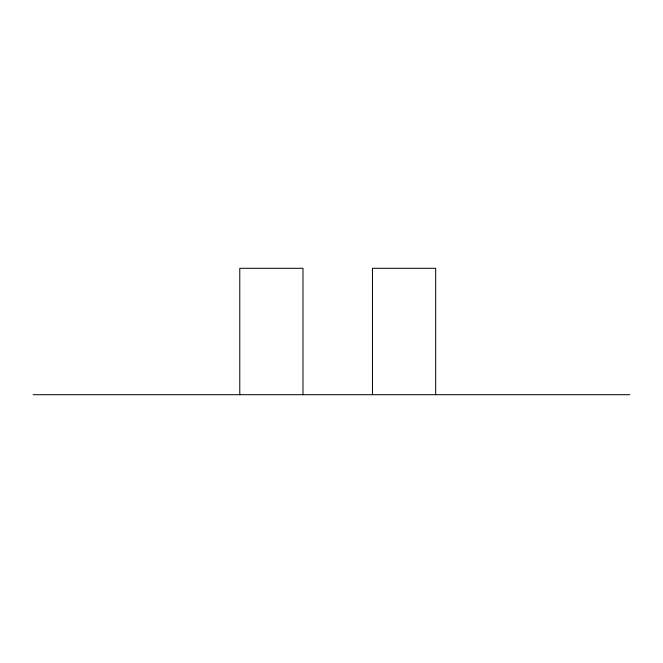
<?xml version="1.0" encoding="UTF-8"?>
<svg xmlns="http://www.w3.org/2000/svg" width="663" height="663" viewBox="0 0 663 663"><rect width="100%" height="100%" fill="white"/><g stroke="black" fill="none" stroke-linecap="round" stroke-linejoin="round"><path stroke-width="0.99" d="M33.15 394.7L629.85 394.7M435.666 394.7L435.666 268.3L372.465 268.3L372.465 394.7M302.983 394.7L302.983 268.3L239.782 268.3L239.782 394.7"/></g></svg>
